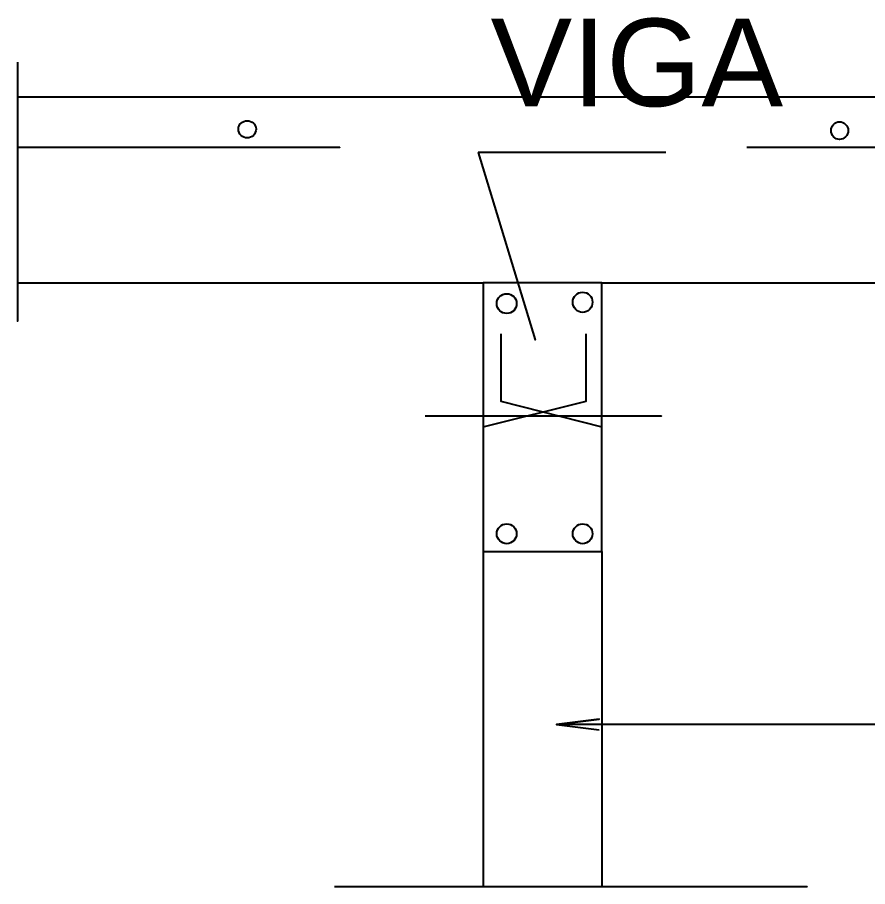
# Model space of a CAD drawing. Header units: millimetres. Extents: x 2317 to 2736, y 1295 to 1343.
# Drawn here: x 2365.095 to 2366.717, y 1327.101 to 1328.761 of the extents above; entities that cross this region are included whole.
import ezdxf

# ---------------------------------------------------------------- set-up
doc = ezdxf.new("R2010")
doc.units = ezdxf.units.MM
doc.styles.add('Arial$001', font='arial.ttf', dxfattribs={"height": 1.563588})

msp = doc.modelspace()

# ---------------------------------------------------------------- linework, layer by layer
at = {"color": 7, "linetype": 'Continuous', "lineweight": -2, "true_color": 0x000007}
for points in [[(2365.0946, 1328.6759), (2365.0946, 1328.1807), (2365.0946, 1328.1807)], [(2365.0946, 1328.6094), (2370.656, 1328.6094), (2370.656, 1328.6094)], [(2365.0946, 1328.5132), (2365.7099, 1328.5132), (2365.7099, 1328.5132)], [(2366.3321, 1328.5033), (2365.9739, 1328.5033), (2365.9739, 1328.5033)], [(2365.9739, 1328.5033), (2366.083, 1328.145), (2366.083, 1328.145)], [(2366.4869, 1328.5132), (2369.2666, 1328.5132), (2369.2666, 1328.5132)], [(2365.0946, 1328.2542), (2365.9838, 1328.2542), (2365.9838, 1328.2542)], [(2366.2101, 1328.2542), (2369.4343, 1328.2542), (2369.4343, 1328.2542)], [(2366.0175, 1328.1569), (2366.0175, 1328.0279), (2366.0175, 1328.0279)], [(2366.1803, 1328.0279), (2366.1803, 1328.1569), (2366.1803, 1328.1569)], [(2365.9838, 1327.9793), (2366.1803, 1328.0279), (2366.1803, 1328.0279)], [(2366.0175, 1328.0279), (2366.2101, 1327.9793), (2366.2101, 1327.9793)], [(2365.8727, 1328.0001), (2366.3242, 1328.0001), (2366.3242, 1328.0001)], [(2367.4674, 1327.4106), (2366.1237, 1327.4106), (2366.2051, 1327.4206), (2366.1237, 1327.4106), (2366.2051, 1327.4007)], [(2365.7, 1327.101), (2366.6021, 1327.101), (2366.6021, 1327.101)]]:
    msp.add_lwpolyline(points, dxfattribs=at)
msp.add_lwpolyline([(2365.9838, 1327.7411), (2366.2101, 1327.7411), (2366.2101, 1328.2542), (2365.9838, 1328.2542)], close=True, dxfattribs=at)
at = {"color": 7, "linetype": 'Continuous', "lineweight": -2}
for points in [[(2365.9838, 1327.7411), (2365.9838, 1327.101)], [(2366.2101, 1327.7411), (2366.2101, 1327.101)]]:
    msp.add_lwpolyline(points, dxfattribs=at)
at = {"color": 7, "linetype": 'Continuous', "lineweight": -2, "true_color": 0x000007}
for points in [[(2365.5501, 1328.5479), (2365.5501, 1328.5569), (2365.5422, 1328.5638), (2365.5333, 1328.5638), (2365.5333, 1328.5638), (2365.5243, 1328.5638), (2365.5164, 1328.5569), (2365.5164, 1328.5479), (2365.5164, 1328.5479), (2365.5164, 1328.538), (2365.5243, 1328.531), (2365.5333, 1328.531), (2365.5333, 1328.531), (2365.5422, 1328.531), (2365.5501, 1328.538), (2365.5501, 1328.5479)], [(2366.6805, 1328.5449), (2366.6805, 1328.5539), (2366.6725, 1328.5618), (2366.6636, 1328.5618), (2366.6636, 1328.5618), (2366.6547, 1328.5618), (2366.6477, 1328.5539), (2366.6477, 1328.5449), (2366.6477, 1328.5449), (2366.6477, 1328.536), (2366.6547, 1328.5281), (2366.6636, 1328.5281), (2366.6636, 1328.5281), (2366.6725, 1328.5281), (2366.6805, 1328.536), (2366.6805, 1328.5449)], [(2366.1922, 1328.2175), (2366.1922, 1328.2274), (2366.1843, 1328.2363), (2366.1733, 1328.2363), (2366.1733, 1328.2363), (2366.1634, 1328.2363), (2366.1545, 1328.2274), (2366.1545, 1328.2175), (2366.1545, 1328.2175), (2366.1545, 1328.2065), (2366.1634, 1328.1976), (2366.1733, 1328.1976), (2366.1733, 1328.1976), (2366.1843, 1328.1976), (2366.1922, 1328.2065), (2366.1922, 1328.2175)], [(2366.0473, 1328.2145), (2366.0473, 1328.2254), (2366.0394, 1328.2333), (2366.0285, 1328.2333), (2366.0285, 1328.2333), (2366.0185, 1328.2333), (2366.0096, 1328.2254), (2366.0096, 1328.2145), (2366.0096, 1328.2145), (2366.0096, 1328.2036), (2366.0185, 1328.1956), (2366.0285, 1328.1956), (2366.0285, 1328.1956), (2366.0394, 1328.1956), (2366.0473, 1328.2036), (2366.0473, 1328.2145)], [(2366.0473, 1327.7748), (2366.0473, 1327.7858), (2366.0394, 1327.7937), (2366.0285, 1327.7937), (2366.0285, 1327.7937), (2366.0185, 1327.7937), (2366.0096, 1327.7858), (2366.0096, 1327.7748), (2366.0096, 1327.7748), (2366.0096, 1327.7649), (2366.0185, 1327.756), (2366.0285, 1327.756), (2366.0285, 1327.756), (2366.0394, 1327.756), (2366.0473, 1327.7649), (2366.0473, 1327.7748)], [(2366.1922, 1327.7748), (2366.1922, 1327.7858), (2366.1843, 1327.7937), (2366.1733, 1327.7937), (2366.1733, 1327.7937), (2366.1634, 1327.7937), (2366.1545, 1327.7858), (2366.1545, 1327.7748), (2366.1545, 1327.7748), (2366.1545, 1327.7649), (2366.1634, 1327.756), (2366.1733, 1327.756), (2366.1733, 1327.756), (2366.1843, 1327.756), (2366.1922, 1327.7649), (2366.1922, 1327.7748)]]:
    msp.add_open_spline(points, degree=3, knots=[0, 0, 0, 0, 0.0625, 0.0625, 0.0625, 0.0625, 0.125, 0.125, 0.125, 0.125, 0.1875, 0.1875, 0.1875, 0.1875, 1, 1, 1, 1], dxfattribs=at)

# ---------------------------------------------------------------- texts
at = {"color": 7, "true_color": 0x000007, "style": 'Arial$001'}
msp.add_text('VIGA', height=0.16729, dxfattribs=at).set_placement((2365.9977, 1328.5914))

doc.saveas('drawing.dxf')
